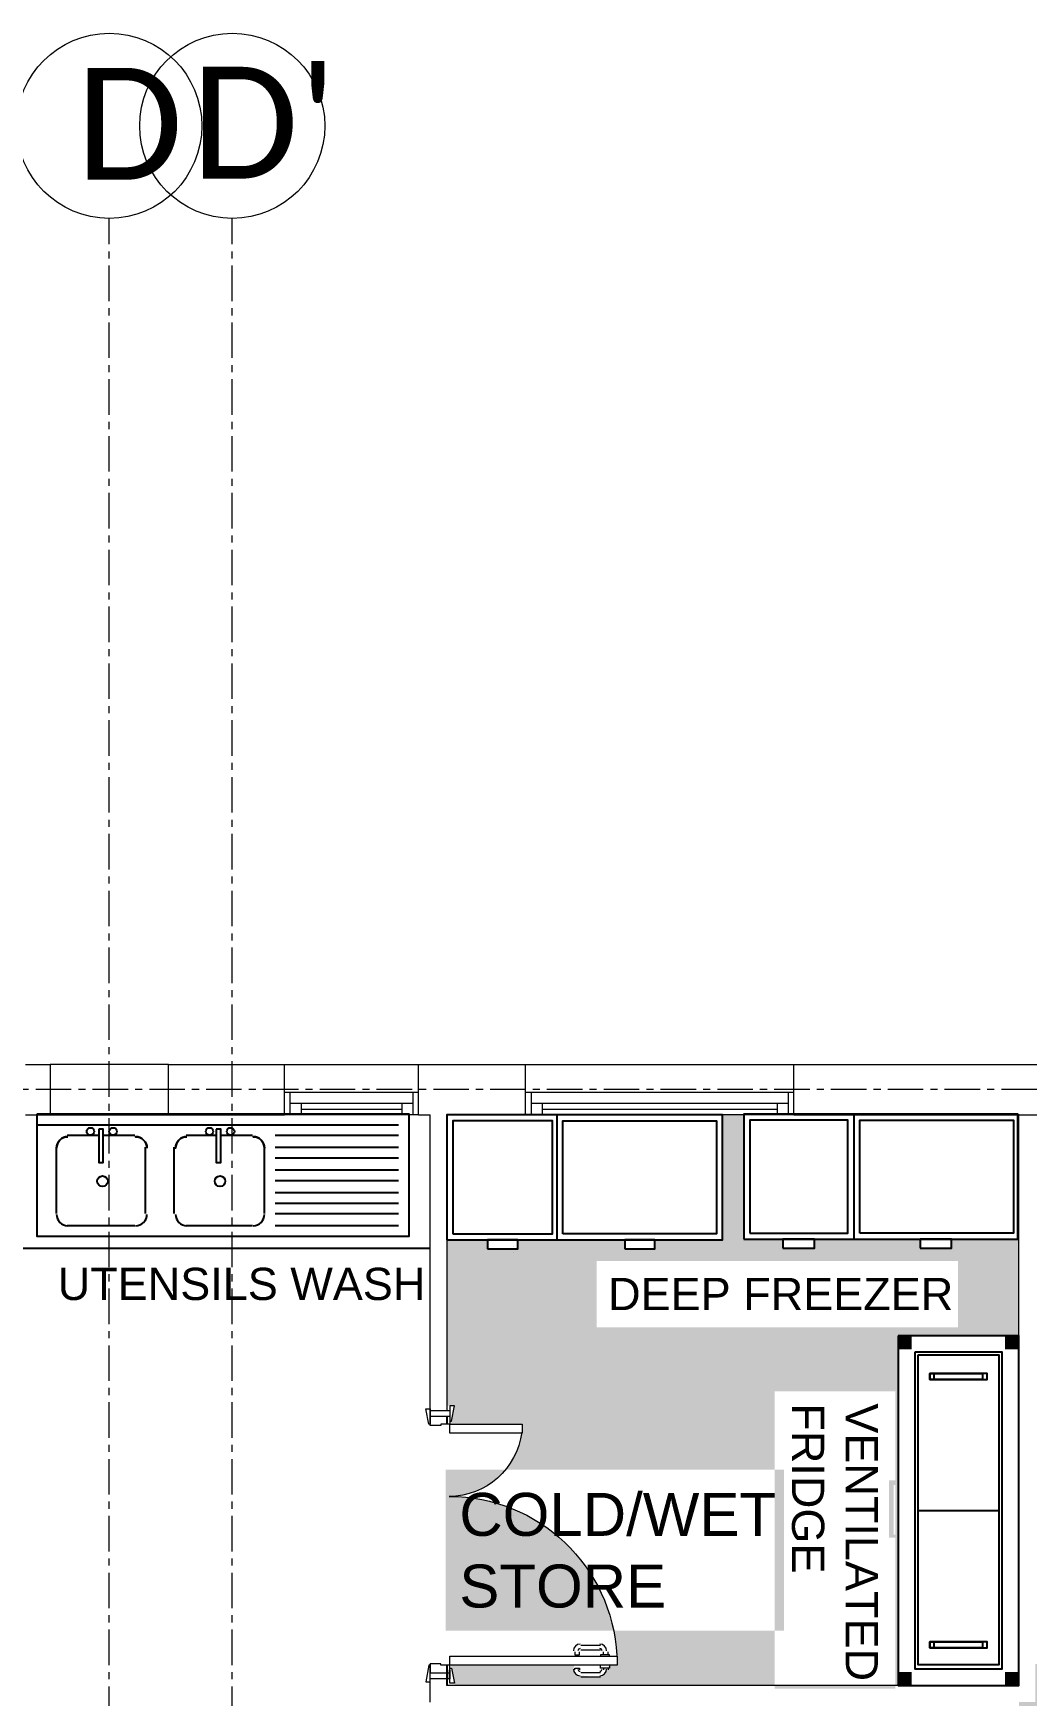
# Model space of a CAD drawing. Header units: millimetres. Extents: x 26027 to 581921, y 7230 to 233891.
# Drawn here: x 472709 to 477152, y 224288 to 231719 of the extents above; entities that cross this region are included whole.
import ezdxf

# ---------------------------------------------------------------- set-up
doc = ezdxf.new("R2010")
doc.units = ezdxf.units.MM
doc.header["$LTSCALE"] = 5
doc.linetypes.add('CENTER', pattern=[50.800000000000004, 31.75, -6.35, 6.35, -6.35])
doc.linetypes.add('HIDDEN2', pattern=[0.1875, 0.125, -0.0625])
for name, color, linetype, lineweight in [('Aluminum', 7, 'Continuous', 5), ('AxisBalloons_2', 7, 'Continuous', 0), ('Proj', 7, 'HIDDEN2', 5), ('Structure', 20, 'Continuous', 5), ('Text', 9, 'Continuous', 5), ('Walls', 32, 'Continuous', 5)]:
    doc.layers.add(name, color=color, linetype=linetype, lineweight=lineweight)
for name, color, linetype in [('axes', 9, 'Continuous'), ('PDF_Solid Fills', 7, 'Continuous'), ('PDF_Text', 7, 'Continuous')]:
    doc.layers.add(name, color=color, linetype=linetype)
doc.layers.add('PDF_Geometry', color=7, linetype='Continuous', true_color=0x809a5e)
doc.styles.add('PDF Arial', font='arial.ttf')
doc.styles.get("Standard").update_dxf_attribs({"font": 'calibri.ttf'})

msp = doc.modelspace()

# ---------------------------------------------------------------- hatches: boundary and pattern name
at = {"layer": 'PDF_Geometry', "lineweight": 25}
h = msp.add_hatch(dxfattribs=at)
h.set_pattern_fill('ANGLE', color=256, scale=500)
h.set_pattern_definition([(0, (-753464.1767248921, -861134.2566601911), (0, 137.5), [100, -37.5]), (90, (-753464.1767248921, -861134.2566601911), (-137.5, 8.419446744138054e-15), [100, -37.5])])
edge = h.paths.add_edge_path()
edge.add_line((476577.1314191916, 225898.2474854591), (477116.1547890818, 225898.2474854591))
edge.add_line((477116.1547890818, 225898.2474854591), (477116.1547890818, 226329.466181525))
edge.add_line((477116.1547890818, 226329.466181525), (476816.3230393634, 226329.466181525))
edge.add_line((476816.3230393634, 226329.466181525), (476816.3230393634, 226289.0394287407))
edge.add_line((476816.3230393634, 226289.0394287407), (476674.8294051792, 226289.0394287407))
edge.add_line((476674.8294051792, 226289.0394287407), (476674.8294051792, 226329.466181525))
edge.add_line((476674.8294051792, 226329.466181525), (476203.1839562498, 226329.466181525))
edge.add_line((476203.1839562498, 226329.466181525), (476203.1839562498, 226289.0394287407))
edge.add_line((476203.1839562498, 226289.0394287407), (476061.6903216057, 226289.0394287407))
edge.add_line((476061.6903216057, 226289.0394287407), (476061.6903216057, 226329.466181525))
edge.add_line((476061.6903216057, 226329.466181525), (475886.5077264467, 226329.466181525))
edge.add_line((475886.5077264467, 226329.466181525), (475886.5077264467, 226888.7029277282))
edge.add_line((475886.5077264467, 226888.7029277282), (475792.1786365686, 226888.7029277282))
edge.add_line((475792.1786365686, 226888.7029277282), (475792.1786365686, 226329.466181525))
edge.add_line((475792.1786365686, 226329.466181525), (475488.9779914776, 226329.466181525))
edge.add_line((475488.9779914776, 226329.466181525), (475488.9779914776, 226289.0394287407))
edge.add_line((475488.9779914776, 226289.0394287407), (475354.2221489591, 226289.0394287407))
edge.add_line((475354.2221489591, 226289.0394287407), (475354.2221489591, 226329.466181525))
edge.add_line((475354.2221489591, 226329.466181525), (474875.8389077887, 226329.466181525))
edge.add_line((474875.8389077887, 226329.466181525), (474875.8389077887, 226289.0394287407))
edge.add_line((474875.8389077887, 226289.0394287407), (474741.0830652704, 226289.0394287407))
edge.add_line((474741.0830652704, 226289.0394287407), (474741.0830652704, 226329.466181525))
edge.add_line((474741.0830652704, 226329.466181525), (474559.1626784457, 226329.466181525))
edge.add_line((474559.1626784457, 226329.466181525), (474559.1626784457, 225584.3992664018))
edge.add_line((474559.1626784457, 225584.3992664018), (474592.8516389604, 225584.3992664018))
edge.add_line((474592.8516389604, 225584.3992664018), (474576.6809380068, 225503.5457608835))
edge.add_line((474576.6809380068, 225503.5457608835), (474896.0522849718, 225503.5457608835))
edge.add_line((474896.0522849718, 225503.5457608835), (474896.0522849718, 225463.1190081497))
edge.add_line((474896.0522849718, 225463.1190081497), (474893.0892164605, 225463.1190081497))
edge.add_arc((474569.2623948067, 225506.9054581448), 326.7737193006011, 270.00122249803235, 352.29941862360437, ccw=False)
edge.add_arc((474569.2754806933, 224428.8824065593), 751.2493323841699, 2.8263447609617174, 90.00046627108952, ccw=False)
edge.add_line((475319.6109712257, 224465.9257737831), (475320.5331884446, 224465.9257737831))
edge.add_line((475320.5331884446, 224465.9257737831), (475320.5331884446, 224425.4990211031))
edge.add_line((475320.5331884446, 224425.4990211031), (475286.8442279301, 224425.4990211031))
edge.add_line((475286.8442279301, 224425.4990211031), (475273.3686437351, 224408.6545525857))
edge.add_arc((475243.0485673214, 224408.6545525857), 30.32007641362725, -89.99999999967002, 0, ccw=False)
edge.add_line((475243.0485673216, 224378.334476172), (475246.4174752897, 224371.5966840561))
edge.add_line((475246.4174752897, 224371.5966840561), (475155.457293265, 224378.3344761771))
edge.add_arc((475155.457293265, 224408.6545525857), 30.32007640856318, 146.2510531674718, 270, ccw=False)
edge.add_line((475130.2467614622, 224425.4990211031), (474576.6809379817, 224425.4990211031))
edge.add_line((474576.6809379817, 224425.4990211031), (474594.7647995453, 224335.0797125909))
edge.add_line((474594.7647995453, 224335.0797125909), (476577.1314191916, 224335.0797125909))
edge.add_line((476577.1314191916, 224335.0797125909), (476577.1314191916, 225898.2474854591))
h.paths.add_polyline_path([(480290.3278816309, 225585.2659106641), (477823.6229618503, 225585.2659106641), (477823.6229618504, 224430.1880145429), (477190.2705022367, 224430.1880145429), (477190.2705022367, 224260.9639994355), (477116.1547890818, 224260.9639994355), (477116.1547890818, 223519.8068657785), (477116.1547890818, 223452.4289445733), (477190.2705022367, 223452.4289445733), (477190.2705022367, 222536.089215725), (478390.2705022367, 222536.089215725), (478390.2705022367, 222825.8142770641), (478370.057125974, 222825.8142770641), (478384.880269038, 222899.9299904241), (478390.2705022367, 222899.9299904241), (478390.2705022367, 223573.7092028256), (478383.5327105708, 223573.7092028256), (478370.057125974, 223641.0871240271), (478390.2705022367, 223641.0871240271), (478390.2705022367, 223924.0743932619), (478370.057125974, 223924.0743932619), (478386.2278274947, 224004.9278987262), (478390.2705022367, 224004.9278987262), (478390.2705022367, 224671.9693190232), (478383.5327105708, 224671.9693190232), (478370.057125974, 224746.0850323292), (478390.2705022367, 224746.0850323292), (478390.2734833246, 223830.1974039872), (480290.3308627189, 223830.1974039872)])
edge = h.paths.add_edge_path(flags=16)
edge.add_line((477890.422861618, 223499.5934894115), (477884.2630907465, 223499.5934894115))
edge.add_line((477884.2630907465, 223499.5934894115), (477884.2630907465, 223486.6959090156))
edge.add_arc((477880.8942197019, 223496.2245685461), 10.10666337434744, 289.4711199357461, 379.4714195085501)
h.paths.add_polyline_path([(477944.9032201096, 223553.4958264045), (477944.9032201096, 223513.0690736743), (477197.0082943626, 223513.0690736743), (477197.0082943626, 223553.4958264045), (477756.2450406989, 223553.4958264045), (477756.2450406989, 223560.233618509), (477776.4584170766, 223560.233618509), (477776.4584170766, 223580.4469949298), (477884.2630907465, 223580.4469949298), (477884.2630907465, 223560.233618509), (477911.2142595951, 223560.233618509)], flags=16)
edge = h.paths.add_edge_path(flags=16)
edge.add_line((477786.5650805924, 223486.1179051658), (477877.5252990806, 223479.3801130985))
edge.add_line((477877.5252990806, 223479.3801130985), (477786.5650805924, 223486.1179051658))
edge.add_arc((477786.5650805924, 223496.2245685461), 10.10666338028386, 160.5285805033294, 270, ccw=False)
edge.add_line((477777.03643867, 223499.5934894115), (477776.4584170766, 223499.5934894115))
edge.add_line((477776.4584170766, 223499.5934894115), (477776.4584172121, 223496.2245685461))
edge.add_arc((477786.5650805924, 223496.2245685461), 10.10666338028386, 180, 270)
h.paths.add_polyline_path([(477203.7460869486, 223499.5934894115), (477217.2216707403, 223432.2155682063), (477197.0082943626, 223432.2155682063), (477197.0082943626, 223499.5934894115)], flags=16)
edge = h.paths.add_edge_path()
edge.add_line((468810.812607286, 220379.9957360635), (468731.0259836528, 220379.9957360635))
edge.add_line((468731.0259836528, 220379.9957360635), (468731.0259836528, 220353.0445678041))
edge.add_line((468731.0259836528, 220353.0445678041), (468650.1724781347, 220367.7452050399))
edge.add_line((468650.1724781347, 220367.7452050399), (468650.1724781347, 219815.6494449174))
edge.add_arc((468667.0169465475, 219790.4389130389), 30.32007641328984, 8.799929673841689e-10, 123.74894658864511, ccw=False)
edge.add_line((468697.3370229607, 219790.4389130394), (468697.3370230233, 219699.4787314748))
edge.add_line((468697.3370230233, 219699.4787314748), (468692.924743101, 219718.5986112023))
edge.add_arc((468667.0169465478, 219702.8476394431), 30.32007641155044, -90.00000000021998, 31.29803744826461, ccw=False)
edge.add_line((468667.0169465477, 219672.5275630315), (468670.3858545555, 219665.7897709603))
edge.add_line((468670.3858545555, 219665.7897709603), (468656.910270239, 219665.7897709603))
edge.add_line((468656.910270239, 219665.7897709603), (468656.910270239, 219659.0519789495))
edge.add_line((468656.910270239, 219659.0519789495), (468650.1724781347, 219625.3630183197))
edge.add_line((468650.1724781347, 219625.3630183197), (468609.7457254042, 219625.3630183197))
edge.add_line((468609.7457254042, 219625.3630183197), (468609.7457254042, 219626.2852350804))
edge.add_arc((468646.789092923, 220376.6207258394), 751.2493326251101, 179.999533711322, 267.17365521742397, ccw=False)
edge.add_arc((467568.7660410951, 220376.6338119598), 326.7737193020803, 276.51002771443297, 359.9987775014165, ccw=False)
edge.add_line((467605.8146989334, 220051.9671204453), (467605.8146989334, 220049.8439217927))
edge.add_line((467605.8146989334, 220049.8439217927), (467572.1257383577, 220049.8439217927))
edge.add_line((467572.1257383577, 220049.8439217927), (467572.1257383577, 220373.2579440668))
edge.add_line((467572.1257383577, 220373.2579440668), (467531.6989855699, 220373.2579440668))
edge.add_line((467531.6989855699, 220373.2579440668), (467510.812607286, 220373.2579440668))
edge.add_line((467510.812607286, 220373.2579440668), (467510.812607286, 220379.9957360635))
edge.add_line((467510.812607286, 220379.9957360635), (465810.812607286, 220379.9957360635))
edge.add_line((465810.812607286, 220379.9957360635), (465810.812607286, 219753.7023949737))
edge.add_line((465810.812607286, 219753.7023949737), (465810.812607286, 218579.9957360635))
edge.add_line((465810.812607286, 218579.9957360635), (468810.812607286, 218579.9957360635))
edge.add_line((468810.812607286, 218579.9957360635), (468810.812607286, 220379.9957360635))
h.paths.add_polyline_path([(466491.1746430325, 219254.6403038607), (468153.2039801055, 219254.6403038607), (468153.2039801055, 219650.5862566482), (466491.1746430325, 219650.5862566482)], flags=16)
h.paths.add_polyline_path([(477817.4850682102, 225578.4788064577), (478147.291182175, 225578.4788064577), (478152.7705733287, 226254.4969627045), (477822.9644593638, 226254.4969627045)])
h.paths.add_polyline_path([(474553.4477030388, 224579.0192945225), (476066.1945375546, 224579.0192945225), (476066.1945375546, 225298.6072663157), (474553.4477030388, 225298.6072663157)])
h.paths.add_polyline_path([(476024.2459556516, 225648.7776122349), (476024.2459556516, 224319.4123052929), (476563.8296063151, 224319.4123052929), (476563.8296063151, 225648.7776122349)])
h.paths.add_polyline_path([(475228.5497876443, 225934.2016964958), (476844.2535402477, 225934.2016964958), (476844.2535402477, 226231.1561916356), (475228.5497876443, 226231.1561916356)], flags=16)
at = {"layer": 'PDF_Solid Fills', "transparency": 33554559}
for points in [[(476637.1130458061, 225897.3939800488), (476576.4729167051, 225897.3939800488), (476576.4729167051, 225836.7538511457), (476637.1130458061, 225836.7538511457)], [(477115.4962865952, 225897.3939800488), (477054.856157498, 225897.3939800488), (477054.856157498, 225836.7538511457), (477115.4962865952, 225836.7538511457)], [(476576.4729167051, 224994.5298355205), (476576.4729167051, 225008.0054197724), (476556.2595403921, 225008.0054197724), (476556.2595403921, 225230.3525595828), (476576.4729167051, 225230.3525595828), (476576.4729167051, 225250.5659359605), (476536.0461639748, 225250.5659359605), (476536.0461639748, 224994.5298355205)], [(476637.1130458061, 224394.8663365438), (476576.4729167051, 224394.8663365438), (476576.4729167051, 224334.2262071806), (476637.1130458061, 224334.2262071806)], [(477115.4962865952, 224394.8663365438), (477054.856157498, 224394.8663365438), (477054.856157498, 224334.2262071806), (477115.4962865952, 224334.2262071806)]]:
    msp.add_hatch(color=256, dxfattribs=at).paths.add_polyline_path(points)

# ---------------------------------------------------------------- linework, layer by layer
for p, q in [((474558.5041759592, 225536.3812160993, -2.36187070109298), (474558.5041759592, 225502.6922554732, -2.36187070109298)), ((474558.5041759592, 224424.6455156929, -2.36187070109298), (474558.5041759592, 224334.2262071806, -2.36187070109298))]:
    msp.add_line(p, q)
at = {"layer": 'Aluminum'}
for p, q in [((474431.7689532917, 226985.2665355359, -5.890273202524554e-07), (473831.7689532922, 226985.2665355359, -5.890273202524554e-07)), ((473856.7689532922, 226985.2665355359, -5.890273202524554e-07), (473856.7689532922, 226885.2665355359, -5.890273202524554e-07)), ((474406.7689532917, 226935.2665355359, -5.890273202524554e-07), (473856.7689532922, 226935.2665355359, -5.890273202524554e-07)), ((473906.7689532922, 226935.2665355359, -5.890273202524554e-07), (473906.7689532922, 226885.2665355359, -5.890273202524554e-07)), ((474356.7689532917, 226935.2665355359, -5.890273202524554e-07), (474356.7689532917, 226885.2665355359, -5.890273202524554e-07)), ((474406.7689532917, 226985.2665355359, -5.890273202524554e-07), (474406.7689532917, 226885.2665355359, -5.890273202524554e-07)), ((476109.7689532852, 226985.2664704674, -5.890274010766916e-07), (474909.7689532852, 226985.2664264219, -5.890274010766916e-07)), ((474934.7689532852, 226985.2664264219, -5.890274010766916e-07), (474934.7689532852, 226885.2664264219, -5.890274010766916e-07)), ((476084.7689532852, 226935.2664704674, -5.890274010766916e-07), (474934.7689532852, 226935.2664264219, -5.890274010766916e-07)), ((474984.7689532852, 226935.2664264219, -5.890274010766916e-07), (474984.7689532852, 226885.2664264219, -5.890274010766916e-07)), ((476034.7689532852, 226935.2664704674, -5.890274010766916e-07), (476034.7689532852, 226885.2664704674, -5.890274010766916e-07)), ((476084.7689532852, 226985.2664704674, -5.890274010766916e-07), (476084.7689532852, 226885.2664704674, -5.890274010766916e-07)), ((474431.7689532917, 226885.2665355359, -5.890273202524554e-07), (473831.7689532922, 226885.2665355359, -5.890273202524554e-07)), ((473906.7689532922, 226910.2665355359, -5.890273202524554e-07), (474356.7689532917, 226910.2665355359, -5.890273202524554e-07)), ((476109.7689532852, 226885.2664704674, -5.890274010766916e-07), (474909.7689532852, 226885.2664264219, -5.890274010766916e-07)), ((474984.7689532852, 226910.2664264219, -5.890274010766916e-07), (476034.7689532852, 226910.2664704674, -5.890274010766916e-07))]:
    msp.add_line(p, q, dxfattribs=at)
at = {"layer": 'axes', "linetype": 'CENTER', "lineweight": 0}
for p, q in [((473048.7689532852, 120285.5886630216, -5.890273202524554e-07), (473048.7689532854, 230891.1262110681, -5.890273202524554e-07)), ((473598.7689532852, 120285.5886630216, -5.890273202524554e-07), (473598.7689532854, 230891.1262110681, -5.890273202524554e-07)), ((484308.7689532852, 226997.7659107624, -2.945141526211614e-07), (460525.8132943283, 226997.7659107624, -2.945141526211614e-07))]:
    msp.add_line(p, q, dxfattribs=at)
at = {"layer": 'AxisBalloons_2', "color": 1}
for centre in [(473048.7689532854, 231305.0232446878, -5.890273202524554e-07), (473598.7689532854, 231305.0232446878, -5.890273202524554e-07)]:
    msp.add_circle(centre, 413.8970336196327, dxfattribs=at)
at = {"layer": 'PDF_Geometry', "color": 7, "lineweight": 25, "elevation": -2.36187070109298}
for points in [[(472725.4567726203, 226887.8494223182), (472725.4567726203, 226342.0882602336), (474389.6914272299, 226342.0882602336), (474389.6914272299, 226887.8494223182)], [(474558.5041759592, 226326.0297452873), (475791.5201340821, 226326.0297452873), (475791.5201340821, 226885.2664914906), (474558.5041759592, 226885.2664914906)], [(474585.4553440027, 226352.9809137047), (475030.1496241982, 226352.9809137047), (475030.1496241982, 226858.3153230192), (474585.4553440027, 226858.3153230192)], [(475077.3141693098, 226352.9809137047), (475077.3141693098, 226858.3153230192), (475764.5689660385, 226858.3153230192), (475764.5689660385, 226352.9809137047)], [(475885.8492239602, 226328.6126761148), (477112.1273903023, 226328.6126761148), (477112.1273903023, 226887.8494223182), (475885.8492239602, 226887.8494223182)], [(475912.8003928089, 226355.5638445322), (476350.7568804184, 226355.5638445322), (476350.7568804184, 226860.8982538467), (475912.8003928089, 226860.8982538467)], [(476404.6592176559, 226355.5638445322), (476404.6592176559, 226860.8982538467), (477091.9140140396, 226860.8982538467), (477091.9140140396, 226355.5638445322)], [(473001.7062496967, 226820.4715012889), (473001.7062496967, 226672.2400741738), (473021.9196260637, 226672.2400741738), (473021.9196260637, 226820.4715012889)], [(473527.2540353783, 226820.4715012889), (473527.2540353783, 226672.2400741738), (473547.4674117416, 226672.2400741738), (473547.4674117416, 226820.4715012889)], [(474740.4245627839, 226285.602992503), (474875.1804053022, 226285.602992503), (474875.1804053022, 226326.0297452873), (474740.4245627839, 226326.0297452873)], [(475353.5636464725, 226285.602992503), (475488.3194889911, 226285.602992503), (475488.3194889911, 226326.0297452873), (475353.5636464725, 226326.0297452873)], [(476061.0318191191, 226288.1859233305), (476202.5254537633, 226288.1859233305), (476202.5254537633, 226328.6126761148), (476061.0318191191, 226328.6126761148)], [(476674.1709026927, 226288.1859233305), (476815.6645368768, 226288.1859233305), (476815.6645368768, 226328.6126761148), (476674.1709026927, 226328.6126761148)], [(476576.4729167051, 225897.3939800488), (476576.4729167051, 224334.2262071806), (477115.4962865952, 224334.2262071806), (477115.4962865952, 225897.3939800488)], [(476576.4729167051, 225897.3939800488), (476576.4729167051, 224334.2262071806), (477115.4962865952, 224334.2262071806), (477115.4962865952, 225897.3939800488)], [(476650.5886301189, 225823.2782668937), (476650.5886301189, 224408.3419207956), (477041.3805732892, 224408.3419207956), (477041.3805732892, 225823.2782668937)], [(476664.0642143276, 225809.8026822968), (476664.0642143276, 224428.5552970583), (477027.9049889727, 224428.5552970583), (477027.9049889727, 225809.8026822968)], [(476717.9665513206, 225728.9491770158), (476717.9665513206, 225701.9980086272), (476738.1799277414, 225701.9980086272), (476738.1799277414, 225728.9491770158)], [(476953.7892756667, 225728.9491770158), (476953.7892756667, 225701.9980086272), (476974.00265203, 225701.9980086272), (476974.00265203, 225728.9491770158)], [(476953.7892756667, 225728.9491770158), (476953.7892756667, 225701.9980086272), (476974.00265203, 225701.9980086272), (476974.00265203, 225728.9491770158)], [(476717.9665513206, 224529.6221786023), (476717.9665513206, 224502.6710106737), (476738.1799277414, 224502.6710106737), (476738.1799277414, 224529.6221786023)], [(476953.7892756667, 224529.6221786023), (476953.7892756667, 224502.6710106737), (476974.00265203, 224502.6710106737), (476974.00265203, 224529.6221786023)], [(476953.7892756667, 224529.6221786023), (476953.7892756667, 224502.6710106737), (476974.00265203, 224502.6710106737), (476974.00265203, 224529.6221786023)]]:
    msp.add_lwpolyline(points, close=True, dxfattribs=at)
for points in [[(475050.3630004611, 226885.2664914906), (475050.3630004611, 226326.0297452873)], [(476377.7080492671, 226887.8494223182), (476377.7080492671, 226328.6126761148)], [(472725.4567726203, 226840.6848776669), (474342.5268823414, 226840.6848776669)], [(472860.2126150811, 226793.52033244), (473001.7062496967, 226793.52033244)], [(473021.9196260637, 226793.52033244), (473163.4132606792, 226793.52033244)], [(473392.4981928635, 226793.52033244), (473527.2540353783, 226793.52033244)], [(473547.4674117416, 226793.52033244), (473688.9610463069, 226793.52033244)], [(473790.0279281922, 226793.52033244), (474342.5268823414, 226793.52033244)], [(472813.0480702429, 226443.1551422374), (472813.0480702429, 226739.6179956628)], [(473210.5778055177, 226443.1551422374), (473210.5778055177, 226739.6179956628)], [(473338.5958559243, 226443.1551422374), (473338.5958559243, 226739.6179956628)], [(473742.8633832999, 226443.1551422374), (473742.8633832999, 226739.6179956628)], [(473790.0279281922, 226739.6179956628), (474342.5268823414, 226739.6179956628)], [(473790.0279281922, 226692.4534505515), (474342.5268823414, 226692.4534505515)], [(473790.0279281922, 226638.5511136591), (474342.5268823414, 226638.5511136591)], [(473790.0279281922, 226591.3865685475), (474342.5268823414, 226591.3865685475)], [(473790.0279281922, 226537.4842316553), (474342.5268823414, 226537.4842316553)], [(473790.0279281922, 226490.3196868889), (474342.5268823414, 226490.3196868889)], [(473790.0279281922, 226443.1551422374), (474342.5268823414, 226443.1551422374)], [(473163.4132606792, 226389.252805345), (472860.2126150811, 226389.252805345)], [(473688.9610463069, 226389.252805345), (473392.4981928635, 226389.252805345)], [(474342.5268823414, 226389.252805345), (473790.0279281922, 226389.252805345)], [(470257.0969068711, 226288.1859232802), (474484.3884628043, 226288.18592328)], [(474856.1255947324, 226294.6518313522), (474856.1255947324, 226294.6518313522)], [(474856.1255947324, 226267.7006629636), (474856.1255947324, 226267.7006629636)], [(476738.1799277414, 225701.9980086272), (476717.9665513206, 225701.9980086272), (476717.9665513206, 225728.9491770158), (476738.1799277414, 225728.9491770158)], [(476974.00265203, 225728.9491770158), (476717.9665513206, 225728.9491770158)], [(476717.9665513206, 225701.9980086272), (476974.00265203, 225701.9980086272)], [(476953.7892756667, 225701.9980086272), (476738.1799277414, 225701.9980086272), (476738.1799277414, 225728.9491770158), (476953.7892756667, 225728.9491770158)], [(476953.7892756667, 225701.9980086272), (476953.7892756667, 225701.9980086272)], [(474856.1255947324, 225095.3248329384), (474856.1255947324, 225095.3248329384)], [(476664.0642143276, 225115.8100937873), (477027.9049889727, 225115.8100937873)], [(474856.1255947324, 225068.3736650099), (474856.1255947324, 225068.3736650099)], [(476738.1799277414, 224502.6710106737), (476717.9665513206, 224502.6710106737), (476717.9665513206, 224529.6221786023), (476738.1799277414, 224529.6221786023)], [(476974.00265203, 224529.6221786023), (476717.9665513206, 224529.6221786023)], [(476717.9665513206, 224502.6710106737), (476974.00265203, 224502.6710106737)], [(476953.7892756667, 224502.6710106737), (476738.1799277414, 224502.6710106737), (476738.1799277414, 224529.6221786023), (476953.7892756667, 224529.6221786023)], [(476953.7892756667, 224502.6710106737), (476953.7892756667, 224502.6710106737)], [(474571.9797606713, 224364.0053865418), (474571.9797606713, 224404.4321392756)]]:
    msp.add_lwpolyline(points, dxfattribs=at)
for points in [[(472863.5815111334, 226786.7825404292, 0.4142139999852033), (472813.0480702429, 226736.2490996574, -0.4142139999852033)], [(473217.315597622, 226736.2490996574, 0.4142140000216648), (473166.7821566775, 226786.7825404292, -0.4142140000216648)], [(473395.8670889158, 226786.7825404292, 0.4142140000270342), (473345.3336480288, 226736.2490996574, -0.4142140000270342)], [(473742.8633832999, 226736.2490996574, 0.4142140000024144), (473692.3299423591, 226786.7825404292, -0.4142140000024144)]]:
    msp.add_lwpolyline(points, format="xyb", close=True, dxfattribs=at)
at = {"layer": 'PDF_Geometry', "color": 7, "lineweight": 5, "elevation": -2.36187070109298}
for points in [[(474484.3884628043, 225502.6922554732), (474477.6506703333, 225502.6922554732), (474464.1750860815, 225570.070176675), (474484.3884628043, 225570.070176675)], [(474571.9797606713, 225516.167839682), (474578.7175523371, 225516.167839682), (474592.1931364739, 225583.5457609915), (474571.9797606713, 225583.5457609915)], [(474895.3937824853, 225462.2655027395), (474571.9797606713, 225462.2655027395), (474571.9797606713, 225502.6922554732), (474895.3937824853, 225502.6922554732)], [(474484.3884628043, 224424.6455156929), (474477.6506703333, 224424.6455156929), (474464.1750860815, 224350.5298022826), (474484.3884628043, 224350.5298022826)], [(474571.9797606713, 224390.9565550669), (474571.9797606713, 224364.0053865416), (474484.3884628043, 224364.0053865416), (474484.3884628043, 224390.9565550669), (474571.9797606713, 224390.9565550669), (474571.9797606713, 224424.6455156929), (474531.5530075706, 224424.6455156929), (474531.5530075706, 224431.3833077971), (474484.3884628043, 224431.3833077971), (474484.3884628043, 224390.9565550669)], [(475319.874685958, 224424.6455156929), (474571.9797606713, 224424.6455156929), (474571.9797606713, 224465.0722683729), (475319.874685958, 224465.0722683729)], [(474571.9797606713, 224411.1699313798), (474578.7175523371, 224411.1699313798), (474592.1931364739, 224343.7920101781), (474571.9797606713, 224343.7920101781)]]:
    msp.add_lwpolyline(points, close=True, dxfattribs=at)
msp.add_lwpolyline([(474571.9797606713, 225536.3812160993), (474571.9797606713, 225502.6922554732), (474531.5530075706, 225502.6922554732), (474531.5530075706, 225495.954463369), (474484.3884628043, 225495.954463369), (474484.3884628043, 225563.3323845707), (474571.9797606713, 225563.3323845707), (474571.9797606713, 225536.3812160993), (474484.3884628043, 225536.3812160993)], dxfattribs=at)
msp.add_lwpolyline([(474892.968177113, 225466.4429338581, -0.3790492398997639), (474568.6108645508, 225179.2782335083, -0.398669119709427), (475318.796639241, 224468.104274862)], format="xyb", dxfattribs=at)
at = {"layer": 'PDF_Geometry', "color": 26, "lineweight": 5, "true_color": 0x711b00, "elevation": -2.36187070109298}
for points in [[(475131.2165065473, 224485.2856447937), (475131.2165065473, 224471.8100604771), (475151.4298832703, 224471.8100604771), (475151.4298832703, 224485.2856447937)], [(475245.7589728031, 224512.2368132651), (475158.1676749361, 224512.2368132651)], [(475245.7589728031, 224492.0234368981), (475158.1676749361, 224492.0234368981)], [(475259.2345569399, 224471.8100604771), (475259.2345569399, 224485.2856447937)], [(475279.4479333176, 224471.8100604771), (475279.4479333176, 224485.2856447937)], [(475131.2165065473, 224404.4321392756), (475131.2165065473, 224411.1699313798), (475151.4298832703, 224411.1699313798), (475151.4298832703, 224404.4321392756)], [(475286.1857254435, 224465.0722683729), (475286.1857254435, 224471.8100604771), (475245.7589728031, 224471.8100604771), (475245.7589728031, 224465.0722683729)], [(475286.1857254435, 224424.6455156929), (475286.1857254435, 224411.1699313798), (475245.7589728031, 224411.1699313798), (475245.7589728031, 224424.6455156929)], [(475259.2345569399, 224411.1699313798), (475259.2345569399, 224404.4321392756)], [(475279.4479333176, 224411.1699313798), (475279.4479333176, 224404.4321392756)], [(475245.7589728031, 224390.9565550669), (475158.1676749361, 224390.9565550669)], [(475245.7589728031, 224370.7431786458), (475158.1676749361, 224370.7431786458)]]:
    msp.add_lwpolyline(points, dxfattribs=at)
at = {"layer": 'PDF_Geometry', "color": 7, "lineweight": 25}
for centre, radius in [((472964.6483768644, 226810.3647965938, -2.36187070109298), 16.84449647575279), ((473065.7152586957, 226810.3647965938, -2.36187070109298), 16.84449648702374), ((473496.9339545965, 226810.3647965938, -2.36187070109298), 16.84449648345467), ((473591.2630443736, 226810.3647965938, -2.36187070109298), 16.84449648379577), ((473018.5507590738, 226588.0177017588, -2.36187070109298), 23.58224331033832), ((473544.0985447553, 226588.0177017588, -2.36187070109298), 23.5822433147835)]:
    msp.add_circle(centre, radius, dxfattribs=at)
for centre, radius, start, end in [((472863.5814733543, 226439.7862082731, -2.36187070109298), 50.53340317817081, 179.9999571912558, 270.000042795404), ((473166.7821944566, 226439.7862082731, -2.36187070109298), 50.53340317789792, 269.9999571912558, 4.279540401835319e-05), ((473395.8670511402, 226439.7862082731, -2.36187070109298), 50.53340317642578, 179.9999571912558, 270.000042795404), ((473692.3299801345, 226439.7862082731, -2.36187070109298), 50.53340317633241, 269.9999571912558, 4.279540401835319e-05)]:
    msp.add_arc(centre, radius, start, end, dxfattribs=at)
at = {"layer": 'PDF_Geometry', "color": 26, "lineweight": 5, "true_color": 0x711b00}
for centre, radius, start, end in [((475154.7987907785, 224488.6545289983, -2.36187070109298), 30.32007641548413, 90.00002239821801, 179.9999775884418), ((475154.7987543149, 224488.6545656594, -2.36187070109298), 10.10666337974134, 89.99985938081242, 180.0001406191876), ((475242.3900648351, 224488.6545289983, -2.36187070109298), 30.3200764189024, 2.241155821410319e-05, 89.9999775884418), ((475242.3901017583, 224488.6545656594, -2.36187070109298), 10.10666336525321, 359.9998592874309, 90.00014064586802), ((475154.7987907785, 224407.8010471754, -2.36187070109298), 30.32007640850039, 180.0000223848778, 269.999977601782), ((475154.7987543149, 224407.8010105144, -2.36187070109298), 10.106663373684, 179.9998593274516, 270.0001406858887), ((475242.3901017583, 224407.8010105144, -2.36187070109298), 10.10666339239466, 269.9998594341733, 0.0001405925071535545), ((475242.3900648351, 224407.8010471754, -2.36187070109298), 30.32007641361702, 270.000022398218, 359.9999775884418)]:
    msp.add_arc(centre, radius, start, end, dxfattribs=at)
at = {"layer": 'Proj'}
for p, q in [((473831.7689532922, 227110.2666006046, -5.890273202524554e-07), (474431.7689532917, 227110.2666006046, -5.890273202524554e-07)), ((474909.7689532852, 227110.2664914906, -5.890274010766916e-07), (476109.7689532852, 227110.2665355362, -5.890274010766916e-07))]:
    msp.add_line(p, q, dxfattribs=at)
at = {"layer": 'Structure', "elevation": -5.890273202524554e-07}
msp.add_lwpolyline([(472783.7689532854, 226885.2664914906), (473313.7689532854, 226885.2664914906), (473313.7689532854, 227110.2664914906), (472783.7689532854, 227110.2664914906)], close=True, dxfattribs=at)
at = {"layer": 'Walls'}
for p, q in [((472673.7689532856, 227110.2664914906, -5.890274010766916e-07), (472783.7689532854, 227110.2664914906, -5.890274010766916e-07)), ((473313.7689532854, 227110.2664914906, -5.890274010766916e-07), (473831.7689532917, 227110.2664914906, -5.890274010766916e-07)), ((473831.7689532917, 226885.266426434, -5.890274010766916e-07), (473831.7689532917, 227110.2664914906, -5.890274010766916e-07)), ((474431.7689532917, 226885.2664915025, -5.890273202524554e-07), (474431.7689532917, 227110.2665565591, -5.890273202524554e-07)), ((474431.7689532917, 227110.2664914906, -5.890274010766916e-07), (474909.7689532852, 227110.2664914906, -5.890274010766916e-07)), ((474909.7689532852, 226885.2663173201, -5.890274819009278e-07), (474909.7689532852, 227110.2663823767, -5.890274819009278e-07)), ((476109.7689532852, 227110.2664914906, -5.890274010766916e-07), (477267.7689532917, 227110.2664914909, -5.890274010766916e-07)), ((476109.7689532852, 226885.266426434, -5.890274010766916e-07), (476109.7689532852, 227110.2664914906, -5.890274010766916e-07)), ((472673.7689532852, 226885.2664914906, -5.890274010766916e-07), (472783.7689532854, 226885.2664914906, -5.890274010766916e-07)), ((473313.7689532854, 226885.2664914906, -5.890274010766916e-07), (473831.7689532917, 226885.2664914906, -5.890274010766916e-07)), ((474431.7689532917, 226885.2664914906, -5.890274010766916e-07), (474484.3884628043, 226885.2664914906, -5.890274010766916e-07)), ((474558.5041759592, 226885.2664914906, -5.890274010766916e-07), (474909.7689532852, 226885.2664914906, -5.890274010766916e-07)), ((474558.5041759592, 226885.2664914906, -2.36187070109298), (474558.5041759592, 225563.3323845707, -2.36187070109298)), ((476109.7689532852, 226885.2664914906, -5.890274010766916e-07), (477267.7689532917, 226885.2664914906, -5.890274010766916e-07))]:
    msp.add_line(p, q, dxfattribs=at)
at = {"layer": 'Walls', "elevation": -2.36187070109298}
for points in [[(474484.3884628043, 225563.3323845707), (474484.3884628043, 226885.2664914902)], [(477115.4962865952, 224334.2262071806), (477115.4962865952, 226887.8494223179)], [(474484.3884628043, 224260.1104940255), (474484.3884628043, 224431.3833077971)], [(477115.4962865952, 224334.2262071806), (474558.5041759592, 224334.2262071806)]]:
    msp.add_lwpolyline(points, dxfattribs=at)

# ---------------------------------------------------------------- texts
at = {"layer": 'PDF_Text', "attachment_point": 7, "style": 'PDF Arial'}
for s, insert, char_height in [('UTENSILS WASH', (472818.1920836363, 226054.9451847584, -2.36187070109298), 144.1030419977112), ('DEEP FREEZER', (475279.4479328576, 226011.9364462541, -2.36187070109298), 144.1030419977112), ('COLD/WET \\PSTORE', (474614.1929340446, 224679.806334093, -2.36187070109298), 192.1406046959241)]:
    msp.add_mtext(s, dxfattribs=dict(at, insert=insert, char_height=char_height))
at = {"layer": 'PDF_Text', "insert": (476099.8165862272, 225595.3844915808, -2.36187070109298), "char_height": 144.1030419977112, "attachment_point": 7, "rotation": 270, "style": 'PDF Arial'}
msp.add_mtext('VENTILATED \\PFRIDGE', dxfattribs=at)
at = {"layer": 'Text', "char_height": 500.000000007276, "attachment_point": 1}
for s, insert in [('D', (472898.8222065785, 231564.181487282, -5.890273202524554e-07)), ("D'", (473415.5479652993, 231568.9735316001, -5.890273202524554e-07))]:
    msp.add_mtext_dynamic_manual_height_columns(s, width=500.000000007276, gutter_width=1, heights=[0], dxfattribs=dict(at, insert=insert))

doc.saveas('drawing.dxf')
